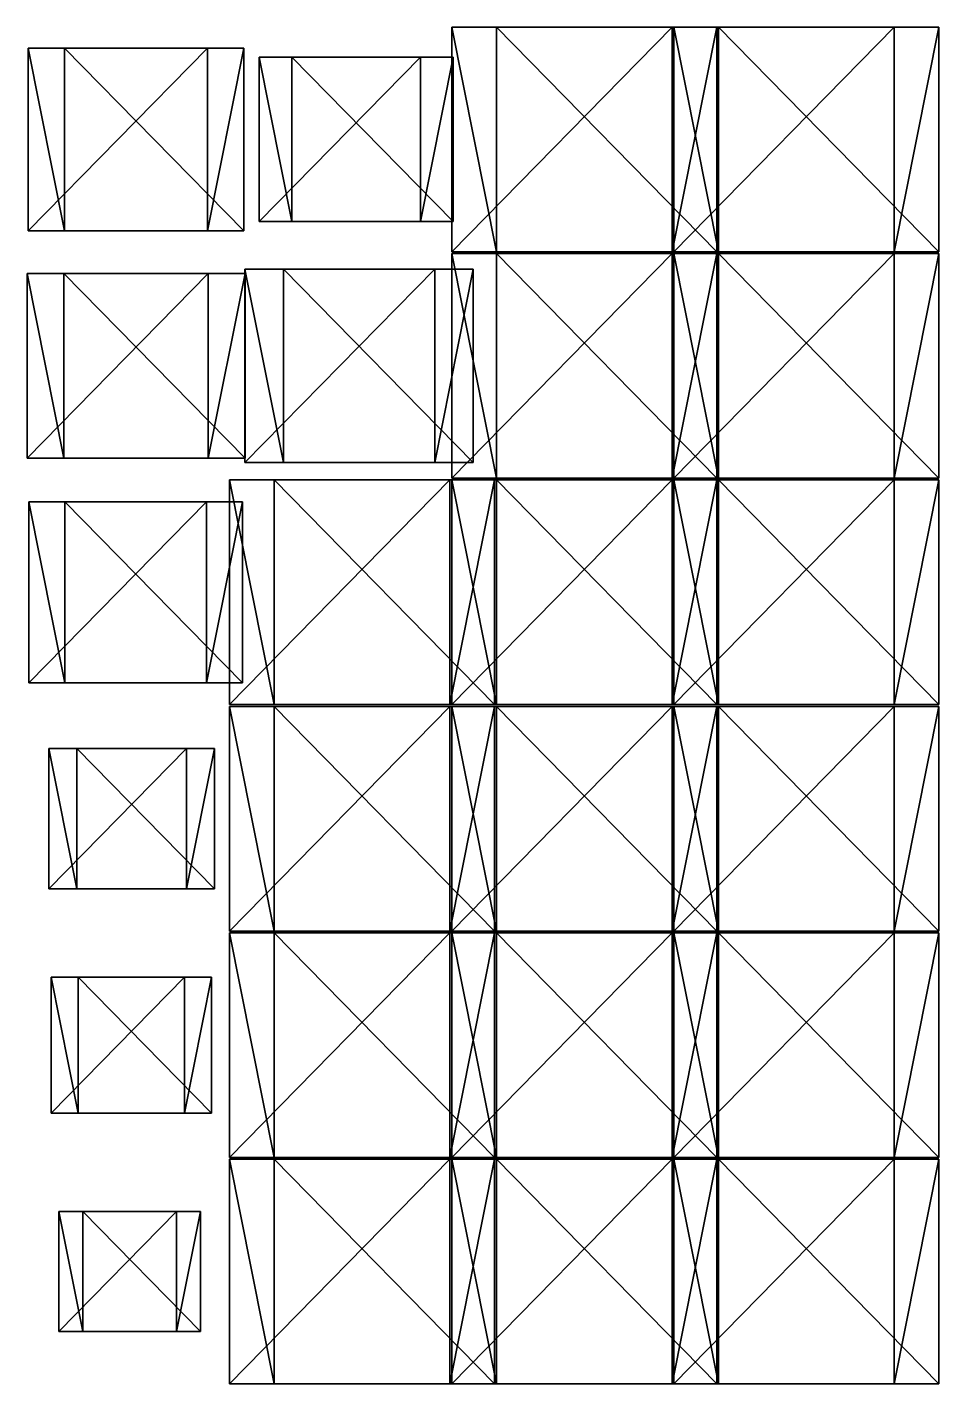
# Model space of a CAD drawing. Header units: metres. Extents: x -316 to 301, y -240 to 227.
# Drawn here: x 228.5 to 300.9, y -239.9 to -132.1 of the extents above; entities that cross this region are included whole.
import ezdxf

# ---------------------------------------------------------------- set-up
doc = ezdxf.new("R2010")
doc.units = ezdxf.units.M

msp = doc.modelspace()

# ---------------------------------------------------------------- linework, layer by layer
for points in [[(262.22873, -149.92941, -533.7158), (262.22873, -132.07059, -533.7158), (279.73157, -132.07059, -537.2638), (279.73166, -132.07048, -537.2637)], [(265.77673, -149.92941, -516.213), (265.77673, -132.07059, -516.213), (262.22873, -132.07059, -533.7158), (262.22882, -132.07048, -533.7157)], [(262.22873, -132.07059, -533.7158), (265.77673, -132.07059, -516.213), (283.27957, -132.07059, -519.761), (283.27966, -132.07048, -519.76086)], [(283.27957, -132.07059, -519.761), (279.73157, -132.07059, -537.2638), (262.22873, -132.07059, -533.7158), (262.22882, -132.07048, -533.7157)], [(279.73157, -132.07059, -537.2638), (279.73157, -149.92941, -537.2638), (262.22873, -149.92941, -533.7158), (262.22882, -149.9293, -533.7157)], [(262.22873, -132.07059, -533.7158), (262.22873, -149.92941, -533.7158), (265.77673, -149.92941, -516.213), (265.77682, -149.9293, -516.2129)], [(283.27957, -149.92941, -519.761), (283.27957, -132.07059, -519.761), (265.77673, -132.07059, -516.213), (265.77682, -132.07048, -516.2129)], [(265.77673, -132.07059, -516.213), (265.77673, -149.92941, -516.213), (283.27957, -149.92941, -519.761), (283.27966, -149.9293, -519.76086)], [(279.73157, -149.92941, -537.2638), (279.73157, -132.07059, -537.2638), (283.27957, -132.07059, -519.761), (283.27966, -132.07048, -519.76086)], [(283.27957, -132.07059, -519.761), (283.27957, -149.92941, -519.761), (279.73157, -149.92941, -537.2638), (279.73166, -149.9293, -537.2637)], [(279.8699, -149.92941, -537.2919), (279.8699, -132.07059, -537.2919), (297.37274, -132.07059, -540.83984), (297.37283, -132.07048, -540.8397)], [(283.4179, -149.92941, -519.78906), (283.4179, -132.07059, -519.78906), (279.8699, -132.07059, -537.2919), (279.87, -132.07048, -537.29175)], [(279.8699, -132.07059, -537.2919), (283.4179, -132.07059, -519.78906), (300.92075, -132.07059, -523.33704), (300.92084, -132.07048, -523.3369)], [(300.92075, -132.07059, -523.33704), (297.37274, -132.07059, -540.83984), (279.8699, -132.07059, -537.2919), (279.87, -132.07048, -537.29175)], [(297.37274, -132.07059, -540.83984), (297.37274, -149.92941, -540.83984), (279.8699, -149.92941, -537.2919), (279.87, -149.9293, -537.29175)], [(279.8699, -132.07059, -537.2919), (279.8699, -149.92941, -537.2919), (283.4179, -149.92941, -519.78906), (283.418, -149.9293, -519.78894)], [(300.92075, -149.92941, -523.33704), (300.92075, -132.07059, -523.33704), (283.4179, -132.07059, -519.78906), (283.418, -132.07048, -519.78894)], [(283.4179, -132.07059, -519.78906), (283.4179, -149.92941, -519.78906), (300.92075, -149.92941, -523.33704), (300.92084, -149.9293, -523.3369)], [(297.37274, -149.92941, -540.83984), (297.37274, -132.07059, -540.83984), (300.92075, -132.07059, -523.33704), (300.92084, -132.07048, -523.3369)], [(300.92075, -132.07059, -523.33704), (300.92075, -149.92941, -523.33704), (297.37274, -149.92941, -540.83984), (297.37283, -149.9293, -540.8397)], [(228.57211, -148.27058, -526.89325), (228.57211, -133.72942, -526.89325), (242.82343, -133.72942, -529.78217), (242.82353, -133.72931, -529.78204)], [(231.461, -148.27058, -512.6419), (231.461, -133.72942, -512.6419), (228.57211, -133.72942, -526.89325), (228.57222, -133.72931, -526.8931)], [(228.57211, -133.72942, -526.89325), (231.461, -133.72942, -512.6419), (245.71231, -133.72942, -515.5308), (245.71242, -133.72931, -515.5307)], [(245.71231, -133.72942, -515.5308), (242.82343, -133.72942, -529.78217), (228.57211, -133.72942, -526.89325), (228.57222, -133.72931, -526.8931)], [(242.82343, -133.72942, -529.78217), (242.82343, -148.27058, -529.78217), (228.57211, -148.27058, -526.89325), (228.57222, -148.27048, -526.8931)], [(228.57211, -133.72942, -526.89325), (228.57211, -148.27058, -526.89325), (231.461, -148.27058, -512.6419), (231.4611, -148.27048, -512.6418)], [(245.71231, -148.27058, -515.5308), (245.71231, -133.72942, -515.5308), (231.461, -133.72942, -512.6419), (231.4611, -133.72931, -512.6418)], [(231.461, -133.72942, -512.6419), (231.461, -148.27058, -512.6419), (245.71231, -148.27058, -515.5308), (245.71242, -148.27048, -515.5307)], [(242.82343, -148.27058, -529.78217), (242.82343, -133.72942, -529.78217), (245.71231, -133.72942, -515.5308), (245.71242, -133.72931, -515.5307)], [(245.71231, -133.72942, -515.5308), (245.71231, -148.27058, -515.5308), (242.82343, -148.27058, -529.78217), (242.82353, -148.27048, -529.78204)], [(246.93971, -147.52942, -530.6166), (246.93971, -134.47058, -530.6166), (259.73822, -134.47058, -533.211), (259.7383, -134.47047, -533.2109)], [(249.5341, -147.52942, -517.81805), (249.5341, -134.47058, -517.81805), (246.93971, -134.47058, -530.6166), (246.93982, -134.47047, -530.61646)], [(246.93971, -134.47058, -530.6166), (249.5341, -134.47058, -517.81805), (262.3326, -134.47058, -520.4125), (262.3327, -134.47047, -520.41235)], [(262.3326, -134.47058, -520.4125), (259.73822, -134.47058, -533.211), (246.93971, -134.47058, -530.6166), (246.93982, -134.47047, -530.61646)], [(259.73822, -134.47058, -533.211), (259.73822, -147.52942, -533.211), (246.93971, -147.52942, -530.6166), (246.93982, -147.52931, -530.61646)], [(246.93971, -134.47058, -530.6166), (246.93971, -147.52942, -530.6166), (249.5341, -147.52942, -517.81805), (249.53421, -147.52931, -517.81793)], [(262.3326, -147.52942, -520.4125), (262.3326, -134.47058, -520.4125), (249.5341, -134.47058, -517.81805), (249.53421, -134.47047, -517.81793)], [(249.5341, -134.47058, -517.81805), (249.5341, -147.52942, -517.81805), (262.3326, -147.52942, -520.4125), (262.3327, -147.52931, -520.41235)], [(259.73822, -147.52942, -533.211), (259.73822, -134.47058, -533.211), (262.3326, -134.47058, -520.4125), (262.3327, -134.47047, -520.41235)], [(262.3326, -134.47058, -520.4125), (262.3326, -147.52942, -520.4125), (259.73822, -147.52942, -533.211), (259.7383, -147.52931, -533.2109)], [(249.5341, -147.52942, -517.81805), (246.93971, -147.52942, -530.6166), (259.73822, -147.52942, -533.211), (259.7383, -147.52931, -533.2109)], [(259.73822, -147.52942, -533.211), (262.3326, -147.52942, -520.4125), (249.5341, -147.52942, -517.81805), (249.53421, -147.52931, -517.81793)], [(231.461, -148.27058, -512.6419), (228.57211, -148.27058, -526.89325), (242.82343, -148.27058, -529.78217), (242.82353, -148.27048, -529.78204)], [(242.82343, -148.27058, -529.78217), (245.71231, -148.27058, -515.5308), (231.461, -148.27058, -512.6419), (231.4611, -148.27048, -512.6418)], [(265.77673, -149.92941, -516.213), (262.22873, -149.92941, -533.7158), (279.73157, -149.92941, -537.2638), (279.73166, -149.9293, -537.2637)], [(262.22873, -167.92941, -533.7158), (262.22873, -150.07059, -533.7158), (279.73157, -150.07059, -537.2638), (279.73166, -150.07048, -537.2637)], [(265.77673, -167.92941, -516.213), (265.77673, -150.07059, -516.213), (262.22873, -150.07059, -533.7158), (262.22882, -150.07048, -533.7157)], [(262.22873, -150.07059, -533.7158), (265.77673, -150.07059, -516.213), (283.27957, -150.07059, -519.761), (283.27966, -150.07048, -519.76086)], [(283.27957, -150.07059, -519.761), (279.73157, -150.07059, -537.2638), (262.22873, -150.07059, -533.7158), (262.22882, -150.07048, -533.7157)], [(279.73157, -150.07059, -537.2638), (279.73157, -167.92941, -537.2638), (262.22873, -167.92941, -533.7158), (262.22882, -167.9293, -533.7157)], [(262.22873, -150.07059, -533.7158), (262.22873, -167.92941, -533.7158), (265.77673, -167.92941, -516.213), (265.77682, -167.9293, -516.2129)], [(279.73157, -149.92941, -537.2638), (283.27957, -149.92941, -519.761), (265.77673, -149.92941, -516.213), (265.77682, -149.9293, -516.2129)], [(283.27957, -167.92941, -519.761), (283.27957, -150.07059, -519.761), (265.77673, -150.07059, -516.213), (265.77682, -150.07048, -516.2129)], [(265.77673, -150.07059, -516.213), (265.77673, -167.92941, -516.213), (283.27957, -167.92941, -519.761), (283.27966, -167.9293, -519.76086)], [(279.73157, -167.92941, -537.2638), (279.73157, -150.07059, -537.2638), (283.27957, -150.07059, -519.761), (283.27966, -150.07048, -519.76086)], [(283.27957, -150.07059, -519.761), (283.27957, -167.92941, -519.761), (279.73157, -167.92941, -537.2638), (279.73166, -167.9293, -537.2637)], [(283.4179, -149.92941, -519.78906), (279.8699, -149.92941, -537.2919), (297.37274, -149.92941, -540.83984), (297.37283, -149.9293, -540.8397)], [(279.8699, -167.92941, -537.2919), (279.8699, -150.07059, -537.2919), (297.37274, -150.07059, -540.83984), (297.37283, -150.07048, -540.8397)], [(283.4179, -167.92941, -519.78906), (283.4179, -150.07059, -519.78906), (279.8699, -150.07059, -537.2919), (279.87, -150.07048, -537.29175)], [(279.8699, -150.07059, -537.2919), (283.4179, -150.07059, -519.78906), (300.92075, -150.07059, -523.33704), (300.92084, -150.07048, -523.3369)], [(300.92075, -150.07059, -523.33704), (297.37274, -150.07059, -540.83984), (279.8699, -150.07059, -537.2919), (279.87, -150.07048, -537.29175)], [(297.37274, -150.07059, -540.83984), (297.37274, -167.92941, -540.83984), (279.8699, -167.92941, -537.2919), (279.87, -167.9293, -537.29175)], [(279.8699, -150.07059, -537.2919), (279.8699, -167.92941, -537.2919), (283.4179, -167.92941, -519.78906), (283.418, -167.9293, -519.78894)], [(297.37274, -149.92941, -540.83984), (300.92075, -149.92941, -523.33704), (283.4179, -149.92941, -519.78906), (283.418, -149.9293, -519.78894)], [(300.92075, -167.92941, -523.33704), (300.92075, -150.07059, -523.33704), (283.4179, -150.07059, -519.78906), (283.418, -150.07048, -519.78894)], [(283.4179, -150.07059, -519.78906), (283.4179, -167.92941, -519.78906), (300.92075, -167.92941, -523.33704), (300.92084, -167.9293, -523.3369)], [(297.37274, -167.92941, -540.83984), (297.37274, -150.07059, -540.83984), (300.92075, -150.07059, -523.33704), (300.92084, -150.07048, -523.3369)], [(300.92075, -150.07059, -523.33704), (300.92075, -167.92941, -523.33704), (297.37274, -167.92941, -540.83984), (297.37283, -167.9293, -540.8397)], [(228.50294, -166.34117, -526.8793), (228.50294, -151.65883, -526.8793), (242.89262, -151.65883, -529.7962), (242.89273, -151.65872, -529.7961)], [(231.41988, -166.34117, -512.48956), (231.41988, -151.65883, -512.48956), (228.50294, -151.65883, -526.8793), (228.50305, -151.65872, -526.87915)], [(228.50294, -151.65883, -526.8793), (231.41988, -151.65883, -512.48956), (245.80956, -151.65883, -515.4065), (245.80966, -151.65872, -515.4064)], [(245.80956, -151.65883, -515.4065), (242.89262, -151.65883, -529.7962), (228.50294, -151.65883, -526.8793), (228.50305, -151.65872, -526.87915)], [(242.89262, -151.65883, -529.7962), (242.89262, -166.34117, -529.7962), (228.50294, -166.34117, -526.8793), (228.50305, -166.34106, -526.87915)], [(228.50294, -151.65883, -526.8793), (228.50294, -166.34117, -526.8793), (231.41988, -166.34117, -512.48956), (231.41998, -166.34106, -512.48944)], [(245.80956, -166.34117, -515.4065), (245.80956, -151.65883, -515.4065), (231.41988, -151.65883, -512.48956), (231.41998, -151.65872, -512.48944)], [(231.41988, -151.65883, -512.48956), (231.41988, -166.34117, -512.48956), (245.80956, -166.34117, -515.4065), (245.80966, -166.34106, -515.4064)], [(242.89262, -166.34117, -529.7962), (242.89262, -151.65883, -529.7962), (245.80956, -151.65883, -515.4065), (245.80966, -151.65872, -515.4064)], [(245.80956, -151.65883, -515.4065), (245.80956, -166.34117, -515.4065), (242.89262, -166.34117, -529.7962), (242.89273, -166.34106, -529.7961)], [(245.79822, -166.69412, -530.38513), (245.79822, -151.30588, -530.38513), (260.87973, -151.30588, -533.4423), (260.87982, -151.30577, -533.4422)], [(248.8554, -166.69412, -515.30365), (248.8554, -151.30588, -515.30365), (245.79822, -151.30588, -530.38513), (245.79832, -151.30577, -530.385)], [(245.79822, -151.30588, -530.38513), (248.8554, -151.30588, -515.30365), (263.9369, -151.30588, -518.36084), (263.93698, -151.30577, -518.3607)], [(263.9369, -151.30588, -518.36084), (260.87973, -151.30588, -533.4423), (245.79822, -151.30588, -530.38513), (245.79832, -151.30577, -530.385)], [(260.87973, -151.30588, -533.4423), (260.87973, -166.69412, -533.4423), (245.79822, -166.69412, -530.38513), (245.79832, -166.69402, -530.385)], [(245.79822, -151.30588, -530.38513), (245.79822, -166.69412, -530.38513), (248.8554, -166.69412, -515.30365), (248.8555, -166.69402, -515.3035)], [(263.9369, -166.69412, -518.36084), (263.9369, -151.30588, -518.36084), (248.8554, -151.30588, -515.30365), (248.8555, -151.30577, -515.3035)], [(248.8554, -151.30588, -515.30365), (248.8554, -166.69412, -515.30365), (263.9369, -166.69412, -518.36084), (263.93698, -166.69402, -518.3607)], [(260.87973, -166.69412, -533.4423), (260.87973, -151.30588, -533.4423), (263.9369, -151.30588, -518.36084), (263.93698, -151.30577, -518.3607)], [(263.9369, -151.30588, -518.36084), (263.9369, -166.69412, -518.36084), (260.87973, -166.69412, -533.4423), (260.87982, -166.69402, -533.4422)], [(231.41988, -166.34117, -512.48956), (228.50294, -166.34117, -526.8793), (242.89262, -166.34117, -529.7962), (242.89273, -166.34106, -529.7961)], [(242.89262, -166.34117, -529.7962), (245.80956, -166.34117, -515.4065), (231.41988, -166.34117, -512.48956), (231.41998, -166.34106, -512.48944)], [(248.8554, -166.69412, -515.30365), (245.79822, -166.69412, -530.38513), (260.87973, -166.69412, -533.4423), (260.87982, -166.69402, -533.4422)], [(260.87973, -166.69412, -533.4423), (263.9369, -166.69412, -518.36084), (248.8554, -166.69412, -515.30365), (248.8555, -166.69402, -515.3035)], [(244.58755, -185.92941, -530.1398), (244.58755, -168.07059, -530.1398), (262.0904, -168.07059, -533.68774), (262.09048, -168.07048, -533.6876)], [(248.13556, -185.92941, -512.63696), (248.13556, -168.07059, -512.63696), (244.58755, -168.07059, -530.1398), (244.58766, -168.07048, -530.13965)], [(244.58755, -168.07059, -530.1398), (248.13556, -168.07059, -512.63696), (265.6384, -168.07059, -516.18494), (265.6385, -168.07048, -516.1848)], [(265.6384, -168.07059, -516.18494), (262.0904, -168.07059, -533.68774), (244.58755, -168.07059, -530.1398), (244.58766, -168.07048, -530.13965)], [(262.0904, -168.07059, -533.68774), (262.0904, -185.92941, -533.68774), (244.58755, -185.92941, -530.1398), (244.58766, -185.9293, -530.13965)], [(244.58755, -168.07059, -530.1398), (244.58755, -185.92941, -530.1398), (248.13556, -185.92941, -512.63696), (248.13567, -185.9293, -512.63684)], [(265.6384, -185.92941, -516.18494), (265.6384, -168.07059, -516.18494), (248.13556, -168.07059, -512.63696), (248.13567, -168.07048, -512.63684)], [(248.13556, -168.07059, -512.63696), (248.13556, -185.92941, -512.63696), (265.6384, -185.92941, -516.18494), (265.6385, -185.9293, -516.1848)], [(262.0904, -185.92941, -533.68774), (262.0904, -168.07059, -533.68774), (265.6384, -168.07059, -516.18494), (265.6385, -168.07048, -516.1848)], [(265.6384, -168.07059, -516.18494), (265.6384, -185.92941, -516.18494), (262.0904, -185.92941, -533.68774), (262.09048, -185.9293, -533.6876)], [(265.77673, -167.92941, -516.213), (262.22873, -167.92941, -533.7158), (279.73157, -167.92941, -537.2638), (279.73166, -167.9293, -537.2637)], [(262.22873, -185.92941, -533.7158), (262.22873, -168.07059, -533.7158), (279.73157, -168.07059, -537.2638), (279.73166, -168.07048, -537.2637)], [(265.77673, -185.92941, -516.213), (265.77673, -168.07059, -516.213), (262.22873, -168.07059, -533.7158), (262.22882, -168.07048, -533.7157)], [(262.22873, -168.07059, -533.7158), (265.77673, -168.07059, -516.213), (283.27957, -168.07059, -519.761), (283.27966, -168.07048, -519.76086)], [(283.27957, -168.07059, -519.761), (279.73157, -168.07059, -537.2638), (262.22873, -168.07059, -533.7158), (262.22882, -168.07048, -533.7157)], [(279.73157, -168.07059, -537.2638), (279.73157, -185.92941, -537.2638), (262.22873, -185.92941, -533.7158), (262.22882, -185.9293, -533.7157)], [(262.22873, -168.07059, -533.7158), (262.22873, -185.92941, -533.7158), (265.77673, -185.92941, -516.213), (265.77682, -185.9293, -516.2129)], [(279.73157, -167.92941, -537.2638), (283.27957, -167.92941, -519.761), (265.77673, -167.92941, -516.213), (265.77682, -167.9293, -516.2129)], [(283.27957, -185.92941, -519.761), (283.27957, -168.07059, -519.761), (265.77673, -168.07059, -516.213), (265.77682, -168.07048, -516.2129)], [(265.77673, -168.07059, -516.213), (265.77673, -185.92941, -516.213), (283.27957, -185.92941, -519.761), (283.27966, -185.9293, -519.76086)], [(279.73157, -185.92941, -537.2638), (279.73157, -168.07059, -537.2638), (283.27957, -168.07059, -519.761), (283.27966, -168.07048, -519.76086)], [(283.27957, -168.07059, -519.761), (283.27957, -185.92941, -519.761), (279.73157, -185.92941, -537.2638), (279.73166, -185.9293, -537.2637)], [(283.4179, -167.92941, -519.78906), (279.8699, -167.92941, -537.2919), (297.37274, -167.92941, -540.83984), (297.37283, -167.9293, -540.8397)], [(279.8699, -185.92941, -537.2919), (279.8699, -168.07059, -537.2919), (297.37274, -168.07059, -540.83984), (297.37283, -168.07048, -540.8397)], [(283.4179, -185.92941, -519.78906), (283.4179, -168.07059, -519.78906), (279.8699, -168.07059, -537.2919), (279.87, -168.07048, -537.29175)], [(279.8699, -168.07059, -537.2919), (283.4179, -168.07059, -519.78906), (300.92075, -168.07059, -523.33704), (300.92084, -168.07048, -523.3369)], [(300.92075, -168.07059, -523.33704), (297.37274, -168.07059, -540.83984), (279.8699, -168.07059, -537.2919), (279.87, -168.07048, -537.29175)], [(297.37274, -168.07059, -540.83984), (297.37274, -185.92941, -540.83984), (279.8699, -185.92941, -537.2919), (279.87, -185.9293, -537.29175)], [(279.8699, -168.07059, -537.2919), (279.8699, -185.92941, -537.2919), (283.4179, -185.92941, -519.78906), (283.418, -185.9293, -519.78894)], [(297.37274, -167.92941, -540.83984), (300.92075, -167.92941, -523.33704), (283.4179, -167.92941, -519.78906), (283.418, -167.9293, -519.78894)], [(300.92075, -185.92941, -523.33704), (300.92075, -168.07059, -523.33704), (283.4179, -168.07059, -519.78906), (283.418, -168.07048, -519.78894)], [(283.4179, -168.07059, -519.78906), (283.4179, -185.92941, -519.78906), (300.92075, -185.92941, -523.33704), (300.92084, -185.9293, -523.3369)], [(297.37274, -185.92941, -540.83984), (297.37274, -168.07059, -540.83984), (300.92075, -168.07059, -523.33704), (300.92084, -168.07048, -523.3369)], [(300.92075, -168.07059, -523.33704), (300.92075, -185.92941, -523.33704), (297.37274, -185.92941, -540.83984), (297.37283, -185.9293, -540.8397)], [(228.64128, -184.2, -526.9073), (228.64128, -169.8, -526.9073), (242.75424, -169.8, -529.7681), (242.75435, -169.7999, -529.768)], [(231.5021, -184.2, -512.7944), (231.5021, -169.8, -512.7944), (228.64128, -169.8, -526.9073), (228.64139, -169.7999, -526.90717)], [(228.64128, -169.8, -526.9073), (231.5021, -169.8, -512.7944), (245.61507, -169.8, -515.6552), (245.61517, -169.7999, -515.6551)], [(245.61507, -169.8, -515.6552), (242.75424, -169.8, -529.7681), (228.64128, -169.8, -526.9073), (228.64139, -169.7999, -526.90717)], [(242.75424, -169.8, -529.7681), (242.75424, -184.2, -529.7681), (228.64128, -184.2, -526.9073), (228.64139, -184.19989, -526.90717)], [(228.64128, -169.8, -526.9073), (228.64128, -184.2, -526.9073), (231.5021, -184.2, -512.7944), (231.50221, -184.19989, -512.79425)], [(245.61507, -184.2, -515.6552), (245.61507, -169.8, -515.6552), (231.5021, -169.8, -512.7944), (231.50221, -169.7999, -512.79425)], [(231.5021, -169.8, -512.7944), (231.5021, -184.2, -512.7944), (245.61507, -184.2, -515.6552), (245.61517, -184.19989, -515.6551)], [(242.75424, -184.2, -529.7681), (242.75424, -169.8, -529.7681), (245.61507, -169.8, -515.6552), (245.61517, -169.7999, -515.6551)], [(245.61507, -169.8, -515.6552), (245.61507, -184.2, -515.6552), (242.75424, -184.2, -529.7681), (242.75435, -184.19989, -529.768)], [(231.5021, -184.2, -512.7944), (228.64128, -184.2, -526.9073), (242.75424, -184.2, -529.7681), (242.75435, -184.19989, -529.768)], [(242.75424, -184.2, -529.7681), (245.61507, -184.2, -515.6552), (231.5021, -184.2, -512.7944), (231.50221, -184.19989, -512.79425)], [(248.13556, -185.92941, -512.63696), (244.58755, -185.92941, -530.1398), (262.0904, -185.92941, -533.68774), (262.09048, -185.9293, -533.6876)], [(244.58755, -203.92941, -530.1398), (244.58755, -186.07059, -530.1398), (262.0904, -186.07059, -533.68774), (262.09048, -186.07048, -533.6876)], [(248.13556, -203.92941, -512.63696), (248.13556, -186.07059, -512.63696), (244.58755, -186.07059, -530.1398), (244.58766, -186.07048, -530.13965)], [(244.58755, -186.07059, -530.1398), (248.13556, -186.07059, -512.63696), (265.6384, -186.07059, -516.18494), (265.6385, -186.07048, -516.1848)], [(265.6384, -186.07059, -516.18494), (262.0904, -186.07059, -533.68774), (244.58755, -186.07059, -530.1398), (244.58766, -186.07048, -530.13965)], [(262.0904, -186.07059, -533.68774), (262.0904, -203.92941, -533.68774), (244.58755, -203.92941, -530.1398), (244.58766, -203.9293, -530.13965)], [(244.58755, -186.07059, -530.1398), (244.58755, -203.92941, -530.1398), (248.13556, -203.92941, -512.63696), (248.13567, -203.9293, -512.63684)], [(262.0904, -185.92941, -533.68774), (265.6384, -185.92941, -516.18494), (248.13556, -185.92941, -512.63696), (248.13567, -185.9293, -512.63684)], [(265.6384, -203.92941, -516.18494), (265.6384, -186.07059, -516.18494), (248.13556, -186.07059, -512.63696), (248.13567, -186.07048, -512.63684)], [(248.13556, -186.07059, -512.63696), (248.13556, -203.92941, -512.63696), (265.6384, -203.92941, -516.18494), (265.6385, -203.9293, -516.1848)], [(262.0904, -203.92941, -533.68774), (262.0904, -186.07059, -533.68774), (265.6384, -186.07059, -516.18494), (265.6385, -186.07048, -516.1848)], [(265.6384, -186.07059, -516.18494), (265.6384, -203.92941, -516.18494), (262.0904, -203.92941, -533.68774), (262.09048, -203.9293, -533.6876)], [(265.77673, -185.92941, -516.213), (262.22873, -185.92941, -533.7158), (279.73157, -185.92941, -537.2638), (279.73166, -185.9293, -537.2637)], [(262.22873, -203.92941, -533.7158), (262.22873, -186.07059, -533.7158), (279.73157, -186.07059, -537.2638), (279.73166, -186.07048, -537.2637)], [(265.77673, -203.92941, -516.213), (265.77673, -186.07059, -516.213), (262.22873, -186.07059, -533.7158), (262.22882, -186.07048, -533.7157)], [(262.22873, -186.07059, -533.7158), (265.77673, -186.07059, -516.213), (283.27957, -186.07059, -519.761), (283.27966, -186.07048, -519.76086)], [(283.27957, -186.07059, -519.761), (279.73157, -186.07059, -537.2638), (262.22873, -186.07059, -533.7158), (262.22882, -186.07048, -533.7157)], [(279.73157, -186.07059, -537.2638), (279.73157, -203.92941, -537.2638), (262.22873, -203.92941, -533.7158), (262.22882, -203.9293, -533.7157)], [(262.22873, -186.07059, -533.7158), (262.22873, -203.92941, -533.7158), (265.77673, -203.92941, -516.213), (265.77682, -203.9293, -516.2129)], [(279.73157, -185.92941, -537.2638), (283.27957, -185.92941, -519.761), (265.77673, -185.92941, -516.213), (265.77682, -185.9293, -516.2129)], [(283.27957, -203.92941, -519.761), (283.27957, -186.07059, -519.761), (265.77673, -186.07059, -516.213), (265.77682, -186.07048, -516.2129)], [(265.77673, -186.07059, -516.213), (265.77673, -203.92941, -516.213), (283.27957, -203.92941, -519.761), (283.27966, -203.9293, -519.76086)], [(279.73157, -203.92941, -537.2638), (279.73157, -186.07059, -537.2638), (283.27957, -186.07059, -519.761), (283.27966, -186.07048, -519.76086)], [(283.27957, -186.07059, -519.761), (283.27957, -203.92941, -519.761), (279.73157, -203.92941, -537.2638), (279.73166, -203.9293, -537.2637)], [(283.4179, -185.92941, -519.78906), (279.8699, -185.92941, -537.2919), (297.37274, -185.92941, -540.83984), (297.37283, -185.9293, -540.8397)], [(279.8699, -203.92941, -537.2919), (279.8699, -186.07059, -537.2919), (297.37274, -186.07059, -540.83984), (297.37283, -186.07048, -540.8397)], [(283.4179, -203.92941, -519.78906), (283.4179, -186.07059, -519.78906), (279.8699, -186.07059, -537.2919), (279.87, -186.07048, -537.29175)], [(279.8699, -186.07059, -537.2919), (283.4179, -186.07059, -519.78906), (300.92075, -186.07059, -523.33704), (300.92084, -186.07048, -523.3369)], [(300.92075, -186.07059, -523.33704), (297.37274, -186.07059, -540.83984), (279.8699, -186.07059, -537.2919), (279.87, -186.07048, -537.29175)], [(297.37274, -186.07059, -540.83984), (297.37274, -203.92941, -540.83984), (279.8699, -203.92941, -537.2919), (279.87, -203.9293, -537.29175)], [(279.8699, -186.07059, -537.2919), (279.8699, -203.92941, -537.2919), (283.4179, -203.92941, -519.78906), (283.418, -203.9293, -519.78894)], [(297.37274, -185.92941, -540.83984), (300.92075, -185.92941, -523.33704), (283.4179, -185.92941, -519.78906), (283.418, -185.9293, -519.78894)], [(300.92075, -203.92941, -523.33704), (300.92075, -186.07059, -523.33704), (283.4179, -186.07059, -519.78906), (283.418, -186.07048, -519.78894)], [(283.4179, -186.07059, -519.78906), (283.4179, -203.92941, -519.78906), (300.92075, -203.92941, -523.33704), (300.92084, -203.9293, -523.3369)], [(297.37274, -203.92941, -540.83984), (297.37274, -186.07059, -540.83984), (300.92075, -186.07059, -523.33704), (300.92084, -186.07048, -523.3369)], [(300.92075, -186.07059, -523.33704), (300.92075, -203.92941, -523.33704), (297.37274, -203.92941, -540.83984), (297.37283, -203.9293, -540.8397)], [(230.23242, -200.57648, -527.2298), (230.23242, -189.42352, -527.2298), (241.16304, -189.42352, -529.44556), (241.16315, -189.42342, -529.44543)], [(232.44817, -200.57648, -516.2992), (232.44817, -189.42352, -516.2992), (230.23242, -189.42352, -527.2298), (230.23253, -189.42342, -527.2297)], [(230.23242, -189.42352, -527.2298), (232.44817, -189.42352, -516.2992), (243.37878, -189.42352, -518.51495), (243.37889, -189.42342, -518.51483)], [(243.37878, -189.42352, -518.51495), (241.16304, -189.42352, -529.44556), (230.23242, -189.42352, -527.2298), (230.23253, -189.42342, -527.2297)], [(241.16304, -189.42352, -529.44556), (241.16304, -200.57648, -529.44556), (230.23242, -200.57648, -527.2298), (230.23253, -200.57637, -527.2297)], [(230.23242, -189.42352, -527.2298), (230.23242, -200.57648, -527.2298), (232.44817, -200.57648, -516.2992), (232.44827, -200.57637, -516.2991)], [(243.37878, -200.57648, -518.51495), (243.37878, -189.42352, -518.51495), (232.44817, -189.42352, -516.2992), (232.44827, -189.42342, -516.2991)], [(232.44817, -189.42352, -516.2992), (232.44817, -200.57648, -516.2992), (243.37878, -200.57648, -518.51495), (243.37889, -200.57637, -518.51483)], [(241.16304, -200.57648, -529.44556), (241.16304, -189.42352, -529.44556), (243.37878, -189.42352, -518.51495), (243.37889, -189.42342, -518.51483)], [(243.37878, -189.42352, -518.51495), (243.37878, -200.57648, -518.51495), (241.16304, -200.57648, -529.44556), (241.16315, -200.57637, -529.44543)], [(232.44817, -200.57648, -516.2992), (230.23242, -200.57648, -527.2298), (241.16304, -200.57648, -529.44556), (241.16315, -200.57637, -529.44543)], [(241.16304, -200.57648, -529.44556), (243.37878, -200.57648, -518.51495), (232.44817, -200.57648, -516.2992), (232.44827, -200.57637, -516.2991)], [(248.13556, -203.92941, -512.63696), (244.58755, -203.92941, -530.1398), (262.0904, -203.92941, -533.68774), (262.09048, -203.9293, -533.6876)], [(244.58755, -221.92941, -530.1398), (244.58755, -204.07059, -530.1398), (262.0904, -204.07059, -533.68774), (262.09048, -204.07048, -533.6876)], [(248.13556, -221.92941, -512.63696), (248.13556, -204.07059, -512.63696), (244.58755, -204.07059, -530.1398), (244.58766, -204.07048, -530.13965)], [(244.58755, -204.07059, -530.1398), (248.13556, -204.07059, -512.63696), (265.6384, -204.07059, -516.18494), (265.6385, -204.07048, -516.1848)], [(265.6384, -204.07059, -516.18494), (262.0904, -204.07059, -533.68774), (244.58755, -204.07059, -530.1398), (244.58766, -204.07048, -530.13965)], [(262.0904, -204.07059, -533.68774), (262.0904, -221.92941, -533.68774), (244.58755, -221.92941, -530.1398), (244.58766, -221.9293, -530.13965)], [(244.58755, -204.07059, -530.1398), (244.58755, -221.92941, -530.1398), (248.13556, -221.92941, -512.63696), (248.13567, -221.9293, -512.63684)], [(262.0904, -203.92941, -533.68774), (265.6384, -203.92941, -516.18494), (248.13556, -203.92941, -512.63696), (248.13567, -203.9293, -512.63684)], [(265.6384, -221.92941, -516.18494), (265.6384, -204.07059, -516.18494), (248.13556, -204.07059, -512.63696), (248.13567, -204.07048, -512.63684)], [(248.13556, -204.07059, -512.63696), (248.13556, -221.92941, -512.63696), (265.6384, -221.92941, -516.18494), (265.6385, -221.9293, -516.1848)], [(262.0904, -221.92941, -533.68774), (262.0904, -204.07059, -533.68774), (265.6384, -204.07059, -516.18494), (265.6385, -204.07048, -516.1848)], [(265.6384, -204.07059, -516.18494), (265.6384, -221.92941, -516.18494), (262.0904, -221.92941, -533.68774), (262.09048, -221.9293, -533.6876)], [(265.77673, -203.92941, -516.213), (262.22873, -203.92941, -533.7158), (279.73157, -203.92941, -537.2638), (279.73166, -203.9293, -537.2637)], [(262.22873, -221.92941, -533.7158), (262.22873, -204.07059, -533.7158), (279.73157, -204.07059, -537.2638), (279.73166, -204.07048, -537.2637)], [(265.77673, -221.92941, -516.213), (265.77673, -204.07059, -516.213), (262.22873, -204.07059, -533.7158), (262.22882, -204.07048, -533.7157)], [(262.22873, -204.07059, -533.7158), (265.77673, -204.07059, -516.213), (283.27957, -204.07059, -519.761), (283.27966, -204.07048, -519.76086)], [(283.27957, -204.07059, -519.761), (279.73157, -204.07059, -537.2638), (262.22873, -204.07059, -533.7158), (262.22882, -204.07048, -533.7157)], [(279.73157, -204.07059, -537.2638), (279.73157, -221.92941, -537.2638), (262.22873, -221.92941, -533.7158), (262.22882, -221.9293, -533.7157)], [(262.22873, -204.07059, -533.7158), (262.22873, -221.92941, -533.7158), (265.77673, -221.92941, -516.213), (265.77682, -221.9293, -516.2129)], [(279.73157, -203.92941, -537.2638), (283.27957, -203.92941, -519.761), (265.77673, -203.92941, -516.213), (265.77682, -203.9293, -516.2129)], [(283.27957, -221.92941, -519.761), (283.27957, -204.07059, -519.761), (265.77673, -204.07059, -516.213), (265.77682, -204.07048, -516.2129)], [(265.77673, -204.07059, -516.213), (265.77673, -221.92941, -516.213), (283.27957, -221.92941, -519.761), (283.27966, -221.9293, -519.76086)], [(279.73157, -221.92941, -537.2638), (279.73157, -204.07059, -537.2638), (283.27957, -204.07059, -519.761), (283.27966, -204.07048, -519.76086)], [(283.27957, -204.07059, -519.761), (283.27957, -221.92941, -519.761), (279.73157, -221.92941, -537.2638), (279.73166, -221.9293, -537.2637)], [(283.4179, -203.92941, -519.78906), (279.8699, -203.92941, -537.2919), (297.37274, -203.92941, -540.83984), (297.37283, -203.9293, -540.8397)], [(279.8699, -221.92941, -537.2919), (279.8699, -204.07059, -537.2919), (297.37274, -204.07059, -540.83984), (297.37283, -204.07048, -540.8397)], [(283.4179, -221.92941, -519.78906), (283.4179, -204.07059, -519.78906), (279.8699, -204.07059, -537.2919), (279.87, -204.07048, -537.29175)], [(279.8699, -204.07059, -537.2919), (283.4179, -204.07059, -519.78906), (300.92075, -204.07059, -523.33704), (300.92084, -204.07048, -523.3369)], [(300.92075, -204.07059, -523.33704), (297.37274, -204.07059, -540.83984), (279.8699, -204.07059, -537.2919), (279.87, -204.07048, -537.29175)], [(297.37274, -204.07059, -540.83984), (297.37274, -221.92941, -540.83984), (279.8699, -221.92941, -537.2919), (279.87, -221.9293, -537.29175)], [(279.8699, -204.07059, -537.2919), (279.8699, -221.92941, -537.2919), (283.4179, -221.92941, -519.78906), (283.418, -221.9293, -519.78894)], [(297.37274, -203.92941, -540.83984), (300.92075, -203.92941, -523.33704), (283.4179, -203.92941, -519.78906), (283.418, -203.9293, -519.78894)], [(300.92075, -221.92941, -523.33704), (300.92075, -204.07059, -523.33704), (283.4179, -204.07059, -519.78906), (283.418, -204.07048, -519.78894)], [(283.4179, -204.07059, -519.78906), (283.4179, -221.92941, -519.78906), (300.92075, -221.92941, -523.33704), (300.92084, -221.9293, -523.3369)], [(297.37274, -221.92941, -540.83984), (297.37274, -204.07059, -540.83984), (300.92075, -204.07059, -523.33704), (300.92084, -204.07048, -523.3369)], [(300.92075, -204.07059, -523.33704), (300.92075, -221.92941, -523.33704), (297.37274, -221.92941, -540.83984), (297.37283, -221.9293, -540.8397)], [(230.4054, -218.4, -527.2649), (230.4054, -207.6, -527.2649), (240.99011, -207.6, -529.4105), (240.99022, -207.5999, -529.4104)], [(232.55103, -218.4, -516.6802), (232.55103, -207.6, -516.6802), (230.4054, -207.6, -527.2649), (230.4055, -207.5999, -527.2648)], [(230.4054, -207.6, -527.2649), (232.55103, -207.6, -516.6802), (243.13574, -207.6, -518.8258), (243.13585, -207.5999, -518.8257)], [(243.13574, -207.6, -518.8258), (240.99011, -207.6, -529.4105), (230.4054, -207.6, -527.2649), (230.4055, -207.5999, -527.2648)], [(240.99011, -207.6, -529.4105), (240.99011, -218.4, -529.4105), (230.4054, -218.4, -527.2649), (230.4055, -218.39989, -527.2648)], [(230.4054, -207.6, -527.2649), (230.4054, -218.4, -527.2649), (232.55103, -218.4, -516.6802), (232.55113, -218.39989, -516.68005)], [(243.13574, -218.4, -518.8258), (243.13574, -207.6, -518.8258), (232.55103, -207.6, -516.6802), (232.55113, -207.5999, -516.68005)], [(232.55103, -207.6, -516.6802), (232.55103, -218.4, -516.6802), (243.13574, -218.4, -518.8258), (243.13585, -218.39989, -518.8257)], [(240.99011, -218.4, -529.4105), (240.99011, -207.6, -529.4105), (243.13574, -207.6, -518.8258), (243.13585, -207.5999, -518.8257)], [(243.13574, -207.6, -518.8258), (243.13574, -218.4, -518.8258), (240.99011, -218.4, -529.4105), (240.99022, -218.39989, -529.4104)], [(232.55103, -218.4, -516.6802), (230.4054, -218.4, -527.2649), (240.99011, -218.4, -529.4105), (240.99022, -218.39989, -529.4104)], [(240.99011, -218.4, -529.4105), (243.13574, -218.4, -518.8258), (232.55103, -218.4, -516.6802), (232.55113, -218.39989, -516.68005)], [(248.13556, -221.92941, -512.63696), (244.58755, -221.92941, -530.1398), (262.0904, -221.92941, -533.68774), (262.09048, -221.9293, -533.6876)], [(244.58755, -239.92941, -530.1398), (244.58755, -222.07059, -530.1398), (262.0904, -222.07059, -533.68774), (262.09048, -222.07048, -533.6876)], [(248.13556, -239.92941, -512.63696), (248.13556, -222.07059, -512.63696), (244.58755, -222.07059, -530.1398), (244.58766, -222.07048, -530.13965)], [(244.58755, -222.07059, -530.1398), (248.13556, -222.07059, -512.63696), (265.6384, -222.07059, -516.18494), (265.6385, -222.07048, -516.1848)], [(265.6384, -222.07059, -516.18494), (262.0904, -222.07059, -533.68774), (244.58755, -222.07059, -530.1398), (244.58766, -222.07048, -530.13965)], [(262.0904, -222.07059, -533.68774), (262.0904, -239.92941, -533.68774), (244.58755, -239.92941, -530.1398), (244.58766, -239.9293, -530.13965)], [(244.58755, -222.07059, -530.1398), (244.58755, -239.92941, -530.1398), (248.13556, -239.92941, -512.63696), (248.13567, -239.9293, -512.63684)], [(262.0904, -221.92941, -533.68774), (265.6384, -221.92941, -516.18494), (248.13556, -221.92941, -512.63696), (248.13567, -221.9293, -512.63684)], [(265.6384, -239.92941, -516.18494), (265.6384, -222.07059, -516.18494), (248.13556, -222.07059, -512.63696), (248.13567, -222.07048, -512.63684)], [(248.13556, -222.07059, -512.63696), (248.13556, -239.92941, -512.63696), (265.6384, -239.92941, -516.18494), (265.6385, -239.9293, -516.1848)], [(262.0904, -239.92941, -533.68774), (262.0904, -222.07059, -533.68774), (265.6384, -222.07059, -516.18494), (265.6385, -222.07048, -516.1848)], [(265.6384, -222.07059, -516.18494), (265.6384, -239.92941, -516.18494), (262.0904, -239.92941, -533.68774), (262.09048, -239.9293, -533.6876)], [(265.77673, -221.92941, -516.213), (262.22873, -221.92941, -533.7158), (279.73157, -221.92941, -537.2638), (279.73166, -221.9293, -537.2637)], [(262.22873, -239.92941, -533.7158), (262.22873, -222.07059, -533.7158), (279.73157, -222.07059, -537.2638), (279.73166, -222.07048, -537.2637)], [(265.77673, -239.92941, -516.213), (265.77673, -222.07059, -516.213), (262.22873, -222.07059, -533.7158), (262.22882, -222.07048, -533.7157)], [(262.22873, -222.07059, -533.7158), (265.77673, -222.07059, -516.213), (283.27957, -222.07059, -519.761), (283.27966, -222.07048, -519.76086)], [(283.27957, -222.07059, -519.761), (279.73157, -222.07059, -537.2638), (262.22873, -222.07059, -533.7158), (262.22882, -222.07048, -533.7157)], [(279.73157, -222.07059, -537.2638), (279.73157, -239.92941, -537.2638), (262.22873, -239.92941, -533.7158), (262.22882, -239.9293, -533.7157)], [(262.22873, -222.07059, -533.7158), (262.22873, -239.92941, -533.7158), (265.77673, -239.92941, -516.213), (265.77682, -239.9293, -516.2129)], [(279.73157, -221.92941, -537.2638), (283.27957, -221.92941, -519.761), (265.77673, -221.92941, -516.213), (265.77682, -221.9293, -516.2129)], [(283.27957, -239.92941, -519.761), (283.27957, -222.07059, -519.761), (265.77673, -222.07059, -516.213), (265.77682, -222.07048, -516.2129)], [(265.77673, -222.07059, -516.213), (265.77673, -239.92941, -516.213), (283.27957, -239.92941, -519.761), (283.27966, -239.9293, -519.76086)], [(279.73157, -239.92941, -537.2638), (279.73157, -222.07059, -537.2638), (283.27957, -222.07059, -519.761), (283.27966, -222.07048, -519.76086)], [(283.27957, -222.07059, -519.761), (283.27957, -239.92941, -519.761), (279.73157, -239.92941, -537.2638), (279.73166, -239.9293, -537.2637)], [(283.4179, -221.92941, -519.78906), (279.8699, -221.92941, -537.2919), (297.37274, -221.92941, -540.83984), (297.37283, -221.9293, -540.8397)], [(279.8699, -239.92941, -537.2919), (279.8699, -222.07059, -537.2919), (297.37274, -222.07059, -540.83984), (297.37283, -222.07048, -540.8397)], [(283.4179, -239.92941, -519.78906), (283.4179, -222.07059, -519.78906), (279.8699, -222.07059, -537.2919), (279.87, -222.07048, -537.29175)], [(279.8699, -222.07059, -537.2919), (283.4179, -222.07059, -519.78906), (300.92075, -222.07059, -523.33704), (300.92084, -222.07048, -523.3369)], [(300.92075, -222.07059, -523.33704), (297.37274, -222.07059, -540.83984), (279.8699, -222.07059, -537.2919), (279.87, -222.07048, -537.29175)], [(297.37274, -222.07059, -540.83984), (297.37274, -239.92941, -540.83984), (279.8699, -239.92941, -537.2919), (279.87, -239.9293, -537.29175)], [(279.8699, -222.07059, -537.2919), (279.8699, -239.92941, -537.2919), (283.4179, -239.92941, -519.78906), (283.418, -239.9293, -519.78894)], [(297.37274, -221.92941, -540.83984), (300.92075, -221.92941, -523.33704), (283.4179, -221.92941, -519.78906), (283.418, -221.9293, -519.78894)], [(300.92075, -239.92941, -523.33704), (300.92075, -222.07059, -523.33704), (283.4179, -222.07059, -519.78906), (283.418, -222.07048, -519.78894)], [(283.4179, -222.07059, -519.78906), (283.4179, -239.92941, -519.78906), (300.92075, -239.92941, -523.33704), (300.92084, -239.9293, -523.3369)], [(297.37274, -239.92941, -540.83984), (297.37274, -222.07059, -540.83984), (300.92075, -222.07059, -523.33704), (300.92084, -222.07048, -523.3369)], [(300.92075, -222.07059, -523.33704), (300.92075, -239.92941, -523.33704), (297.37274, -239.92941, -540.83984), (297.37283, -239.9293, -540.8397)], [(231.02802, -235.76471, -527.3911), (231.02802, -226.23529, -527.3911), (240.36748, -226.23529, -529.2843), (240.36758, -226.23518, -529.2842)], [(232.92122, -235.76471, -518.05164), (232.92122, -226.23529, -518.05164), (231.02802, -226.23529, -527.3911), (231.02812, -226.23518, -527.391)], [(231.02802, -226.23529, -527.3911), (232.92122, -226.23529, -518.05164), (242.26068, -226.23529, -519.9448), (242.26079, -226.23518, -519.9447)], [(242.26068, -226.23529, -519.9448), (240.36748, -226.23529, -529.2843), (231.02802, -226.23529, -527.3911), (231.02812, -226.23518, -527.391)], [(240.36748, -226.23529, -529.2843), (240.36748, -235.76471, -529.2843), (231.02802, -235.76471, -527.3911), (231.02812, -235.7646, -527.391)], [(231.02802, -226.23529, -527.3911), (231.02802, -235.76471, -527.3911), (232.92122, -235.76471, -518.05164), (232.92133, -235.7646, -518.0515)], [(242.26068, -235.76471, -519.9448), (242.26068, -226.23529, -519.9448), (232.92122, -226.23529, -518.05164), (232.92133, -226.23518, -518.0515)], [(232.92122, -226.23529, -518.05164), (232.92122, -235.76471, -518.05164), (242.26068, -235.76471, -519.9448), (242.26079, -235.7646, -519.9447)], [(240.36748, -235.76471, -529.2843), (240.36748, -226.23529, -529.2843), (242.26068, -226.23529, -519.9448), (242.26079, -226.23518, -519.9447)], [(242.26068, -226.23529, -519.9448), (242.26068, -235.76471, -519.9448), (240.36748, -235.76471, -529.2843), (240.36758, -235.7646, -529.2842)], [(232.92122, -235.76471, -518.05164), (231.02802, -235.76471, -527.3911), (240.36748, -235.76471, -529.2843), (240.36758, -235.7646, -529.2842)], [(240.36748, -235.76471, -529.2843), (242.26068, -235.76471, -519.9448), (232.92122, -235.76471, -518.05164), (232.92133, -235.7646, -518.0515)], [(248.13556, -239.92941, -512.63696), (244.58755, -239.92941, -530.1398), (262.0904, -239.92941, -533.68774), (262.09048, -239.9293, -533.6876)], [(262.0904, -239.92941, -533.68774), (265.6384, -239.92941, -516.18494), (248.13556, -239.92941, -512.63696), (248.13567, -239.9293, -512.63684)], [(265.77673, -239.92941, -516.213), (262.22873, -239.92941, -533.7158), (279.73157, -239.92941, -537.2638), (279.73166, -239.9293, -537.2637)], [(279.73157, -239.92941, -537.2638), (283.27957, -239.92941, -519.761), (265.77673, -239.92941, -516.213), (265.77682, -239.9293, -516.2129)], [(283.4179, -239.92941, -519.78906), (279.8699, -239.92941, -537.2919), (297.37274, -239.92941, -540.83984), (297.37283, -239.9293, -540.8397)], [(297.37274, -239.92941, -540.83984), (300.92075, -239.92941, -523.33704), (283.4179, -239.92941, -519.78906), (283.418, -239.9293, -519.78894)]]:
    msp.add_3dface(points)

doc.saveas('drawing.dxf')
